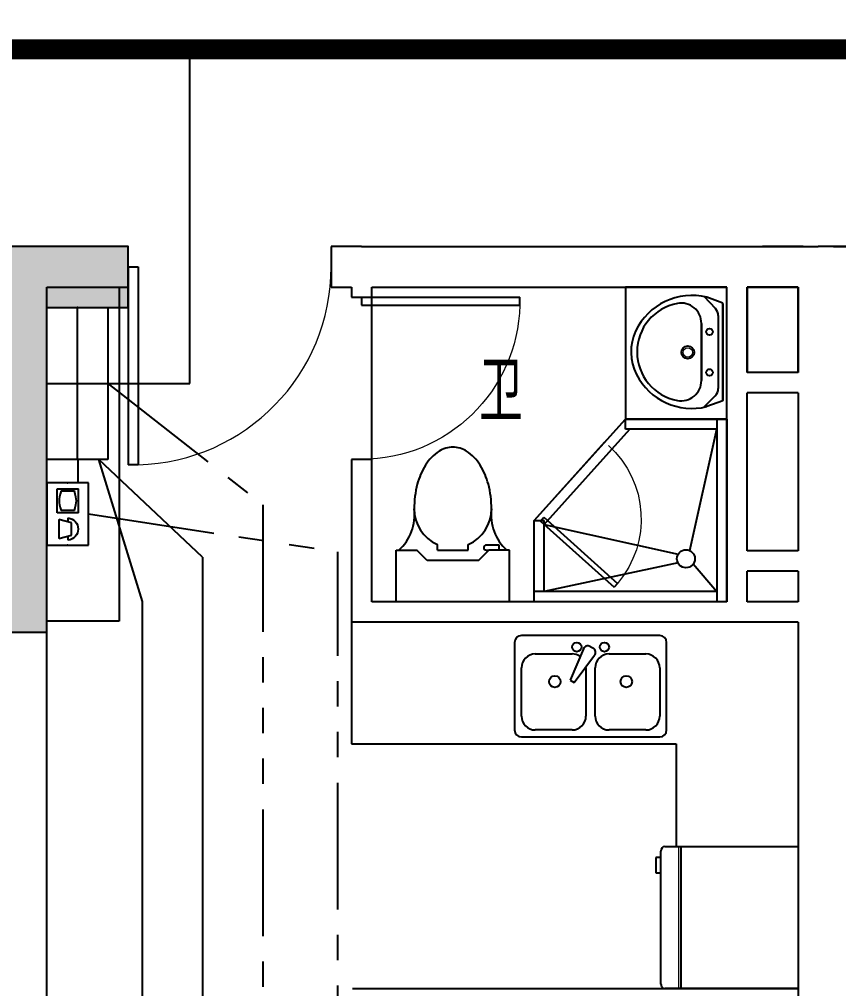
# Model space of a CAD drawing. Extents: x -41969 to 449372, y 65390 to 759577.
# Drawn here: x 334670 to 338705, y 714575 to 719352 of the extents above; entities that cross this region are included whole.
import ezdxf
from ezdxf.enums import TextEntityAlignment as Align

# ---------------------------------------------------------------- set-up
doc = ezdxf.new("R2010")
doc.units = 0
doc.header["$LTSCALE"] = 1000
doc.header["$MEASUREMENT"] = 0
for name, pattern in [('DASHDOT', [1, 0.5, -0.25, 0, -0.25]), ('PHANTOM2', [1.25, 0.625, -0.125, 0.125, -0.125, 0.125, -0.125]), ('PHANTOM3', [1.5, 0.625, -0.125, 0.125, -0.125, 0.125, -0.125, 0.125, -0.125])]:
    doc.linetypes.add(name, pattern=pattern)
for name, color, linetype in [('0-桥架', 120, 'Continuous'), ('EQUIP-箱柜', 241, 'Continuous'), ('EQUIP-通讯', 241, 'Continuous'), ('IN-door', 2, 'Continuous'), ('jg新结构柱', 9, 'Continuous'), ('TEL_TEXT', 7, 'Continuous'), ('WALL', 7, 'Continuous'), ('WIRE-照明', 120, 'Continuous'), ('装修家具', 8, 'Continuous')]:
    doc.layers.add(name, color=color, linetype=linetype)
doc.styles.add('_TCH_LABEL', font='COMPLEX', dxfattribs={"bigfont": 'GBCBIG'})
doc.styles.add('_TEL_DIM', font='SIMPLEX', dxfattribs={"width": 0.8, "height": 3.5, "bigfont": 'HZTXT'})
doc.styles.add('DIM_FONT', font='SIMPLEX', dxfattribs={"width": 0.7, "bigfont": 'GBCBIG'})
doc.styles.get("Standard").update_dxf_attribs({"font": 'gbenor.shx', "bigfont": 'gbcbig.shx'})
doc.linetypes.add('TV', pattern='A,2.8,-0.1,["TV",_TEL_DIM,S=0.07,R=0,X=0,Y=-0.1],-0.52', length=3.42)

# ---------------------------------------------------------------- blocks, each defined once
blk = doc.blocks.new('A$C65FF3140')
at = {"color": 8}
for p, q in [((-1744.5, -2200), (-1744.5, -3845.3)), ((1250, -2200), (750, -2200)), ((750, -2200), (750, -2850)), ((1250, -2850), (1250, -2200)), ((1193.4, -2305.8), (1138.9, -2247.7)), ((1229.5, -2278.6), (1150.9, -2249.1)), ((1229.5, -2759.3), (1229.5, -2278.6)), ((1229.5, -2281.4), (1229.5, -2758.2)), ((1207, -2340), (1207, -2700)), ((1124.2, -2660.1), (1124.2, -2378.2)), ((1124.2, -2378.2), (1124.2, -2660.1)), ((1192, -2735.6), (1134.3, -2792.4)), ((1229.5, -2759.3), (1150.9, -2788.7)), ((300.1, -3350), (750.1, -2850)), ((1250, -2850), (750, -2850)), ((750, -2900), (750, -2850)), ((750, -2850), (1250, -2850)), ((1200, -2849.8), (1200, -3750)), ((1250, -2849.8), (1200, -2849.8)), ((1250, -2849.8), (1250, -3750)), ((350.1, -3369.2), (772.3, -2900)), ((1200, -2900), (750, -2900)), ((1067.2, -3498.2), (1200, -2899.8)), ((647.3, -2964), (312.9, -3335.7)), ((300.1, -3750), (300.1, -3350)), ((300.1, -3350), (350.1, -3350)), ((350.1, -3700), (350.1, -3350)), ((350.1, -3369.2), (1009.7, -3515.8)), ((-176.6, -3496), (-176.6, -3467.4)), ((-24.2, -3496), (-24.2, -3467.4)), ((128.2, -3470.6), (64.7, -3470.6)), ((128.2, -3496), (128.2, -3470.6)), ((-379.8, -3496), (-278.2, -3496)), ((-379.8, -3750), (-379.8, -3496)), ((-227.4, -3546.8), (-278.2, -3496)), ((-176.6, -3496), (-24.2, -3496)), ((26.6, -3546.8), (77.4, -3496)), ((64.7, -3496), (77.4, -3496)), ((179, -3496), (77.4, -3496)), ((179, -3750), (179, -3496)), ((26.6, -3546.8), (-227.4, -3546.8)), ((1008.9, -3559), (350.1, -3700)), ((1084.1, -3563.7), (1200, -3700)), ((1200, -3700), (300.1, -3700)), ((300.1, -3750), (300.1, -3700)), ((179, -3750), (-379.8, -3750)), ((1250, -3750), (300.1, -3750)), ((1250, -3750), (1200, -3750)), ((-1744.5, -3845.3), (-2100, -3845.3)), ((-600.1, -3850), (-600.1, -4450)), ((-600.1, -4450), (1000, -4450)), ((1000, -4450), (1000, -4956.7)), ((943.7, -4956.7), (1600, -4956.7)), ((1025, -5656.7), (1025, -4956.7)), ((1600, -4956.7), (1600, -5656.7)), ((925, -5010.2), (900, -5010.2)), ((900, -5010.2), (900, -5085.5)), ((925, -5634.1), (925, -4979.3)), ((900, -5085.5), (925, -5085.5)), ((-595.1, -5656.7), (1600, -5656.7)), ((1600, -5656.7), (943.7, -5656.7))]:
    blk.add_line(p, q, dxfattribs=at)
at = {"color": 8, "extrusion": (0, 0, -1)}
for p, q in [((331.5, -3352.5), (348.2, -3333.9)), ((348.2, -3333.9), (710.6, -3660)), ((331.5, -3352.5), (693.8, -3678.6)), ((710.6, -3660), (693.8, -3678.6))]:
    blk.add_line(p, q, dxfattribs=at)
at = {"color": 8, "linetype": 'ByBlock'}
for p, q in [((918.8, -3916.7), (237.6, -3916.7)), ((203.5, -3950.8), (203.5, -4382.2)), ((952.9, -4382.2), (952.9, -3950.8)), ((305.7, -4007.6), (487.3, -4007.6)), ((543.3, -3982.1), (477.5, -4136.5)), ((575.9, -3970.4), (591.8, -3979.6)), ((669, -4007.6), (850.7, -4007.6)), ((497.2, -4147.8), (598, -4013.7)), ((237.6, -4314.1), (237.6, -4075.7)), ((555.5, -4076.6), (555.5, -4314.1)), ((600.9, -4314.1), (600.9, -4075.7)), ((918.8, -4075.7), (918.8, -4314.1)), ((477.5, -4136.5), (497.2, -4147.8)), ((487.3, -4382.2), (305.7, -4382.2)), ((850.7, -4382.2), (669, -4382.2)), ((237.6, -4416.3), (918.8, -4416.3))]:
    blk.add_line(p, q, dxfattribs=at)
at = {"color": 8, "lineweight": 13}
blk.add_line((1012.5, -5656.7), (1012.5, -4956.7), dxfattribs=at)
at = {"color": 8}
for centre, radius in [((1164.5, -2419.8), 16.3), ((1057, -2521.3), 31.6), ((1164.5, -2619.8), 16.3), ((1048, -3538.1), 44.3)]:
    blk.add_circle(centre, radius, dxfattribs=at)
at = {"color": 8, "lineweight": 13}
blk.add_circle((1057, -2521.3), 23, dxfattribs=at)
at = {"color": 8, "linetype": 'ByBlock'}
for centre, radius in [((510.1, -3973.5), 22.7), ((646.3, -3973.5), 22.7), ((402.2, -4143.8), 28.4), ((754.2, -4143.8), 28.4)]:
    blk.add_circle(centre, radius, dxfattribs=at)
at = {"color": 8}
for centre, radius, start, end in [((1077.6, -2547.4), 307.1, 76.1751, 154.7296), ((1050.5, -2519.1), 243.4, 100.5602, 259.4398), ((1024.2, -2378.2), 100, 360, 100.5602), ((1157, -2340), 50, 360, 43.181), ((1028, -2518.8), 250.2, 155.8071, 206.4628), ((1077.6, -2490.5), 307.1, 207.0639, 283.8249), ((1024.2, -2660.1), 100, 259.4398, 360), ((1157, -2700), 50, 314.5607, 360), ((-42.7, -3197.6), 227, 123.534, 147.9945), ((-100.4, -3110.4), 122.4, 90, 123.534), ((-100.4, -3110.4), 122.4, 56.4659, 89.9999), ((-158.2, -3197.6), 227, 32.0053, 56.4658), ((49.3, -3255.1), 335.5, 147.9945, 165.4857), ((-250.2, -3255.1), 335.5, 14.5142, 32.0053), ((195.1, -3292.8), 486, 165.4857, 179.9999), ((-395.9, -3292.8), 486, 360, 14.5142), ((-517.3, -3323.8), 228.5, 311.0889, 7.7988), ((-100.4, -3292.8), 190.5, 179.9999, 246.4217), ((-100.4, -3292.8), 190.5, 293.5781, 359.9999), ((316.4, -3323.8), 228.5, 172.201, 228.9109), ((64.7, -3483.3), 12.7, 89.9999, 269.9999)]:
    blk.add_arc(centre, radius, start, end, dxfattribs=at)
at = {"color": 8, "lineweight": 13, "extrusion": (0, 0, -1)}
blk.add_arc((-339.9, -3343.2), 487.5, 131.987, 220.5177, dxfattribs=at)
at = {"color": 8, "linetype": 'ByBlock'}
for centre, radius, start, end in [((237.6, -3950.8), 34.1, 90, 180), ((918.8, -3950.8), 34.1, 360, 90), ((305.7, -4075.7), 68.1, 90, 180), ((487.3, -4075.7), 68.1, 56.607, 90), ((564.6, -3990.1), 22.7, 60, 159.4623), ((580.4, -3999.2), 22.7, 320.5377, 60), ((669, -4075.7), 68.1, 90, 180), ((850.7, -4075.7), 68.1, 360, 90), ((305.7, -4314.1), 68.1, 180, 270), ((487.3, -4314.1), 68.1, 270, 360), ((669, -4314.1), 68.1, 180, 270), ((850.7, -4314.1), 68.1, 270, 360), ((237.6, -4382.2), 34.1, 180, 270), ((918.8, -4382.2), 34.1, 270, 360)]:
    blk.add_arc(centre, radius, start, end, dxfattribs=at)
at = {"color": 8}
for centre, start_param, end_param in [((943.7, -4979.3), 0, 1.570796), ((943.7, -5634.1), 1.570796, 3.141593)]:
    blk.add_ellipse(centre, major_axis=(0, 22.6), ratio=0.830219, start_param=start_param, end_param=end_param, dxfattribs=at)
at = {"color": 8, "ltscale": 1e-06, "style": 'DIM_FONT', "text_generation_flag": 4, "width": 0.8, "flags": 9}
for tag, p, rotation in [('YSIZE', (7913.6, 18100), 270), ('XSIZE', (7913.6, 18100), 270), ('YSIZE', (5350, 12479.8), 270.0001), ('XSIZE', (5350, 12479.8), 270.0001), ('YSIZE', (7913.6, 10300), 270), ('XSIZE', (7913.6, 10300), 270), ('YSIZE', (5350, 4679.8), 270.0001), ('XSIZE', (5350, 4679.8), 270.0001), ('YSIZE', (-4020.2, -3750), 180.0001), ('XSIZE', (-4020.2, -3750), 180.0001), ('YSIZE', (3779.8, -3750), 180.0001), ('XSIZE', (3779.8, -3750), 180.0001), ('YSIZE', (12500, -4413.7), 270.0001), ('XSIZE', (12500, -4413.7), 270.0001), ('XSIZE', (12451, -6050.4), 180), ('YSIZE', (12451, -6050.4), 180), ('YSIZE', (10569.5, -6235.4), 180), ('XSIZE', (10569.5, -6235.4), 180), ('XSIZE', (-6200, -6313.6), 180), ('YSIZE', (-6200, -6313.6), 180), ('XSIZE', (1600, -6313.6), 180), ('YSIZE', (1600, -6313.6), 180)]:
    blk.add_attdef(tag, p, '', height=0.5, rotation=rotation, dxfattribs=at)
at = {"color": 8, "style": 'DIM_FONT', "oblique": 0, "width": 0.8, "flags": 9}
for tag, p, rotation in [('YSIZE', (5516.7, 17078.2), 360), ('XSIZE', (5516.7, 17078.2), 360), ('YSIZE', (5516.7, 9278.2), 360), ('XSIZE', (5516.7, 9278.2), 360), ('YSIZE', (-7221.8, -3916.7), 270), ('YSIZE', (578.2, -3916.7), 270), ('XSIZE', (-7221.8, -3916.7), 270), ('XSIZE', (578.2, -3916.7), 270)]:
    blk.add_attdef(tag, p, '', height=0.413, rotation=rotation, dxfattribs=at)
at = {"color": 8, "ltscale": 1e-06, "style": 'DIM_FONT', "width": 0.8, "flags": 9}
for tag, p, rotation in [('YSIZE', (5350, 16101), 89.9999), ('XSIZE', (5350, 16101), 89.9999), ('XSIZE', (7913.6, 10500), 90), ('YSIZE', (7913.6, 10500), 90), ('YSIZE', (7913.6, 2700.1), 90), ('XSIZE', (7913.6, 2700.1), 90), ('YSIZE', (-16900, -4413.7), 269.9999), ('XSIZE', (-16900, -4413.7), 269.9999)]:
    blk.add_attdef(tag, p, '', height=0.5, rotation=rotation, dxfattribs=at)
at = {"color": 8, "style": 'DIM_FONT', "text_generation_flag": 4, "width": 0.8, "flags": 9}
for tag, p, rotation in [('YSIZE', (5516.7, 11521.8), 0), ('XSIZE', (5516.7, 11521.8), 0), ('YSIZE', (5516.7, 3721.8), 0), ('XSIZE', (5516.7, 3721.8), 0), ('YSIZE', (9342.9, -1535.9), 180), ('XSIZE', (9342.9, -1535.9), 180), ('YSIZE', (-4978.2, -3916.7), 270), ('YSIZE', (2821.8, -3916.7), 270), ('XSIZE', (-4978.2, -3916.7), 270), ('XSIZE', (2821.8, -3916.7), 270)]:
    blk.add_attdef(tag, p, '', height=0.413, rotation=rotation, dxfattribs=at)
at = {"color": 8, "ltscale": 1e-06, "style": 'DIM_FONT', "oblique": 0, "width": 0.8, "flags": 9}
for tag, p, rotation in [('YSIZE', (5350, 8320.2), 89.9999), ('XSIZE', (5350, 8320.2), 89.9999), ('YSIZE', (-8179.8, -3750), 359.9999), ('XSIZE', (-8179.8, -3750), 359.9999), ('YSIZE', (-379.8, -3750), 359.9999), ('XSIZE', (-379.8, -3750), 359.9999)]:
    blk.add_attdef(tag, p, '', height=0.5, rotation=rotation, dxfattribs=at)
at = {"color": 8, "text_generation_flag": 4, "flags": 9}
for tag, p, height, width in [('YSIZE', (-14000.3, -1399.1), 0.666, 0.834261), ('XSIZE', (-14000.3, -1399.1), 0.666, 0.834261), ('YSIZE', (-10846.1, -3267.1), 0.5, 0.8), ('XSIZE', (-10846.1, -3267.1), 0.5, 0.8)]:
    blk.add_attdef(tag, p, '', height=height, rotation=180, dxfattribs=dict(at, width=width))
at = {"color": 8, "flags": 9}
for tag, p, height, width in [('YSIZE', (9600.3, -1399.1), 0.666, 0.834261), ('XSIZE', (9600.3, -1399.1), 0.666, 0.834261), ('YSIZE', (6446.1, -3267.1), 0.5, 0.8), ('XSIZE', (6446.1, -3267.1), 0.5, 0.8)]:
    blk.add_attdef(tag, p, '', height=height, dxfattribs=dict(at, width=width))
at = {"color": 8, "style": 'DIM_FONT', "width": 0.8, "flags": 9}
for tag in ['YSIZE', 'XSIZE']:
    blk.add_attdef(tag, (-13742.9, -1535.9), '', height=0.413, dxfattribs=at)
at = {"color": 8, "flags": 9}
for tag, p in [('YSIZE', (5880.4, -5584.1)), ('XSIZE', (5880.4, -5584.1)), ('YSIZE', (5880.4, -5584.1)), ('XSIZE', (5880.4, -5584.1)), ('YSIZE', (9400, -8940.7)), ('XSIZE', (9400, -8940.7))]:
    blk.add_attdef(tag, p, '', height=0.5, dxfattribs=at)
at = {"color": 8, "ltscale": 1e-06, "style": 'DIM_FONT', "width": 0.8, "flags": 9}
for tag, p in [('YSIZE', (-16900, -6050.4)), ('XSIZE', (-16900, -6050.4)), ('YSIZE', (-14969.5, -6235.4)), ('XSIZE', (-14969.5, -6235.4)), ('YSIZE', (-6000, -6313.6)), ('XSIZE', (-6000, -6313.6)), ('YSIZE', (1800, -6313.6)), ('XSIZE', (1800, -6313.6))]:
    blk.add_attdef(tag, p, '', height=0.5, dxfattribs=at)
at = {"color": 8, "text_generation_flag": 4, "flags": 9}
for tag, p in [('YSIZE', (-10280.4, -6139.1)), ('XSIZE', (-10280.4, -6139.1)), ('YSIZE', (-13800, -9000.4)), ('XSIZE', (-13800, -9000.4))]:
    blk.add_attdef(tag, p, '', height=0.5, rotation=180, dxfattribs=at)
blk = doc.blocks.new('sdarw52y5fghg')
at = {"layer": 'jg新结构柱'}
h = blk.add_hatch(color=256, dxfattribs=at)
h.dxf.hatch_style = 1
h.paths.add_polyline_path([(16257.6, -2243070.7), (16257.6, -2242470.7), (16507.6, -2242470.7), (16507.6, -2242820.7), (17907.6, -2242820.7), (17907.6, -2243070.7)])
h.paths.add_polyline_path([(24257.6, -2243070.7), (23728.4, -2243070.7), (23728.4, -2242870.7), (24057.6, -2242870.7), (24057.6, -2240670.7), (24257.6, -2240670.7)])
h.paths.add_polyline_path([(14257.6, -2235370.7), (16457.6, -2235370.7), (16457.6, -2235570.7), (14457.6, -2235570.7), (14457.6, -2237020.7), (14257.6, -2237020.7)])
h.paths.add_polyline_path([(26057.6, -2240370.7), (26057.6, -2239770.7), (26257.6, -2239770.7), (26257.6, -2240170.7), (28157.6, -2240170.7), (28157.6, -2240370.7)])
h.paths.add_polyline_path([(33757.6, -2240370.7), (33757.6, -2239770.7), (33557.6, -2239770.7), (33557.6, -2240170.7), (32107.6, -2240170.7), (32107.6, -2240370.7)])
h.paths.add_polyline_path([(33757.6, -2224570.7), (33757.6, -2225170.7), (33557.6, -2225170.7), (33557.6, -2224770.7), (32107.6, -2224770.7), (32107.6, -2224570.7)])
h.paths.add_polyline_path([(26057.6, -2224570.7), (26057.6, -2225170.7), (26257.6, -2225170.7), (26257.6, -2224770.7), (27707.6, -2224770.7), (27707.6, -2224570.7)])
h.paths.add_polyline_path([(27707.6, -2232370.7), (27707.6, -2232570.7), (26357.6, -2232570.7), (26357.6, -2233170.7), (26057.6, -2233170.7), (26057.6, -2231770.7), (26357.6, -2231770.7), (26357.6, -2232370.7)])
h.paths.add_polyline_path([(32107.6, -2232370.7), (32107.6, -2232570.7), (33457.6, -2232570.7), (33457.6, -2233170.7), (33757.6, -2233170.7), (33757.6, -2231770.7), (33457.6, -2231770.7), (33457.6, -2232370.7)])
h.paths.add_polyline_path([(35157.6, -2242871.1), (34557.6, -2242871.1), (34557.6, -2243071.1), (34957.6, -2243071.1), (34957.6, -2244521.1), (35157.6, -2244521.1)])
h.paths.add_polyline_path([(32057.6, -2244520.7), (31857.6, -2244520.7), (31857.6, -2243070.7), (31457.6, -2243070.7), (31457.6, -2242870.7), (32457.6, -2242870.7), (32457.6, -2243070.7), (32057.6, -2243070.7)])
h.paths.add_polyline_path([(34957.6, -2251870.7), (35157.6, -2251870.7), (35157.6, -2251670.7), (35157.6, -2250220.7), (34957.6, -2250220.7)])
h.paths.add_polyline_path([(14457.6, -2243070.3), (13857.6, -2243070.3), (13857.6, -2242870.3), (14257.6, -2242870.3), (14257.6, -2241420.3), (14457.6, -2241420.3)])
h.paths.add_polyline_path([(5357.6, -2242870.7), (5957.6, -2242870.7), (5957.6, -2243070.7), (5557.6, -2243070.7), (5557.6, -2244520.7), (5357.6, -2244520.7)])
h.paths.add_polyline_path([(8457.6, -2244520.3), (8657.6, -2244520.3), (8657.6, -2243070.3), (9057.6, -2243070.3), (9057.6, -2242870.3), (8057.6, -2242870.3), (8057.6, -2243070.3), (8457.6, -2243070.3)])
h.paths.add_polyline_path([(28157.6, -2244870.7), (27957.6, -2244870.7), (27957.6, -2245070.7), (27957.6, -2247120.7), (28157.6, -2247120.7)])
h.paths.add_polyline_path([(12357.6, -2244870.7), (12557.6, -2244870.7), (12557.6, -2245070.7), (12557.6, -2247120.7), (12357.6, -2247120.7)])
h.paths.add_polyline_path([(20157.6, -2246770.3), (20357.6, -2246770.3), (20357.6, -2245170.3), (20757.6, -2245170.3), (20757.6, -2244870.3), (19757.6, -2244870.3), (19757.6, -2245170.3), (20157.6, -2245170.3)])
h.paths.add_polyline_path([(5557.6, -2251870.7), (5357.6, -2251870.7), (5357.6, -2251670.7), (5357.6, -2250220.7), (5557.6, -2250220.7)])
h.paths.add_polyline_path([(32057.6, -2250920.7), (31857.6, -2250920.7), (31857.6, -2252370.7), (31457.6, -2252370.7), (31457.6, -2252570.7), (32457.6, -2252570.7), (32457.6, -2252370.7), (32057.6, -2252370.7)])
h.paths.add_polyline_path([(28157.6, -2250920.7), (27957.6, -2250920.7), (27957.6, -2252370.7), (27557.6, -2252370.7), (27557.6, -2252570.7), (28557.6, -2252570.7), (28557.6, -2252370.7), (28157.6, -2252370.7)])
h.paths.add_polyline_path([(20357.6, -2250920.7), (20157.6, -2250920.7), (20157.6, -2252270.7), (19557.6, -2252270.7), (19557.6, -2252570.7), (20957.6, -2252570.7), (20957.6, -2252270.7), (20357.6, -2252270.7)])
h.paths.add_polyline_path([(12557.6, -2250920.7), (12357.6, -2250920.7), (12357.6, -2252370.7), (11957.6, -2252370.7), (11957.6, -2252570.7), (12957.6, -2252570.7), (12957.6, -2252370.7), (12557.6, -2252370.7)])
h.paths.add_polyline_path([(8657.6, -2250920.7), (8457.6, -2250920.7), (8457.6, -2252370.7), (8057.6, -2252370.7), (8057.6, -2252570.7), (9057.6, -2252570.7), (9057.6, -2252370.7), (8657.6, -2252370.7)])
h.paths.add_polyline_path([(23657.6, -2235570.7), (24057.6, -2235570.7), (24057.6, -2236770.7), (24257.6, -2236770.7), (24257.6, -2235370.7), (23657.6, -2235370.7)])
h.paths.add_polyline_path([(22657.6, -2235570.7), (22657.6, -2235370.7), (21957.6, -2235370.7), (21957.6, -2235570.7)])
blk.add_lwpolyline([(20157.6, -2246770.3), (20357.6, -2246770.3), (20357.6, -2245170.3), (20757.6, -2245170.3), (20757.6, -2244870.3), (19757.6, -2244870.3), (19757.6, -2245170.3), (20157.6, -2245170.3)], close=True, dxfattribs=at)
blk = doc.blocks.new('$DorLib2D$00000001')
for p, q in [((0.45, 0.975), (0.5, 0.975)), ((0.45, 0), (0.45, 0.975)), ((0.5, 0), (0.5, 0.975)), ((0.5, 0), (0.45, 0))]:
    blk.add_line(p, q)
at = {"lineweight": 13}
blk.add_arc((0.475, 0), 0.975, 91.4693, 180, dxfattribs=at)
blk = doc.blocks.new('$equip$00001423')
for p, q in [((0.75, 0.6), (-0.75, 0.6)), ((-0.75, 0.6), (-0.75, 0)), ((0, 0), (0, 0.6)), ((0.75, 0), (0.75, 0.6)), ((-0.75, 0.3), (0.75, 0.3)), ((-0.75, 0), (0.75, 0))]:
    blk.add_line(p, q)
for p in [(0, 0.6), (-0.75, 0.3), (0.75, 0.3), (0, 0)]:
    blk.add_point(p)
at = {"style": '_TCH_LABEL', "flags": 9}
blk.add_attdef('A', (0, 0), '', height=0.00002, dxfattribs=at)
blk = doc.blocks.new('$equip$00001887')
at = {"color": 0, "linetype": 'Continuous'}
for p, q in [((-0.75, 0.5), (0.75, 0.5)), ((-0.75, -0.5), (-0.75, 0.5)), ((0.75, 0.5), (0.75, -0.5)), ((0.027, 0.263), (0.027, -0.256)), ((0.027, 0.263), (0.61, 0.263)), ((0.61, -0.256), (0.61, 0.263)), ((-0.631, 0.015), (-0.533, 0.015)), ((-0.59, -0.215), (-0.51, 0.09)), ((-0.51, 0.09), (-0.51, 0.09)), ((-0.51, 0.09), (-0.215, 0.09)), ((-0.215, 0.09), (-0.135, -0.215)), ((-0.193, 0.015), (-0.095, 0.015)), ((0.081, 0.166), (0.16, 0.185)), ((0.081, 0.166), (0.081, -0.159)), ((0.16, 0.185), (0.222, 0.199)), ((0.222, 0.199), (0.273, 0.207)), ((0.273, 0.207), (0.319, 0.21)), ((0.319, 0.21), (0.364, 0.207)), ((0.364, 0.207), (0.415, 0.199)), ((0.415, 0.199), (0.477, 0.185)), ((0.477, 0.185), (0.556, 0.166)), ((0.556, -0.159), (0.556, 0.166)), ((-0.135, -0.215), (-0.59, -0.215)), ((0.16, -0.179), (0.081, -0.159)), ((0.222, -0.193), (0.16, -0.179)), ((0.273, -0.201), (0.222, -0.193)), ((0.319, -0.204), (0.273, -0.201)), ((0.364, -0.201), (0.319, -0.204)), ((0.415, -0.193), (0.364, -0.201)), ((0.477, -0.179), (0.415, -0.193)), ((0.556, -0.159), (0.477, -0.179)), ((0.027, -0.256), (0.61, -0.256)), ((0.75, -0.5), (-0.75, -0.5))]:
    blk.add_line(p, q, dxfattribs=at)
blk.add_arc((-0.363, -0.017), 0.27, 6.9897, 173.0103, dxfattribs=at)
for p in [(0, 0.5), (-0.75, 0), (0.75, 0), (0, -0.5)]:
    blk.add_point(p)
at = {"layer": 'TEL_TEXT', "style": '_TEL_DIM', "flags": 1}
blk.add_attdef('A', text='', height=0.00002, dxfattribs=at).set_placement((0, 0), align=Align.MIDDLE_CENTER)

msp = doc.modelspace()

# ---------------------------------------------------------------- linework, layer by layer
at = {"layer": '0-桥架', "const_width": 100}
msp.add_lwpolyline([(327925.9, 719204.4), (339657.1, 719204.4)], dxfattribs=at)
at = {"layer": 'IN-door'}
msp.add_line((336405.1, 717183.6), (336405.1, 717983.6), dxfattribs=at)
at = {"layer": 'WALL'}
for p, q in [((334705.2, 718232.2), (334205.2, 718232.2)), ((335205.2, 718232.2), (334705.2, 718232.2)), ((335205.2, 718032.2), (335205.2, 718232.2)), ((336355.2, 718232.2), (336205.2, 718232.2)), ((336205.2, 718232.2), (336205.2, 718032.2)), ((336355.2, 718232.2), (338205.2, 718232.2)), ((338205.2, 718232.2), (338605.2, 718232.2)), ((338330.1, 718232.2), (338330.1, 718232.2)), ((338480.1, 718232.2), (338480.1, 718232.2)), ((338480.1, 718232.2), (338480.1, 718232.2)), ((339005.2, 718232.2), (338605.2, 718232.2)), ((334805.2, 718032.2), (335205.2, 718032.2)), ((334805.2, 710732.2), (334805.2, 718032.2)), ((336205.2, 718032.2), (336305.1, 718032.2)), ((336305.1, 718032.2), (336305.1, 717983.6)), ((336405.1, 717983.6), (336405.1, 718032.2)), ((336405.1, 718032.2), (338155.2, 718032.2)), ((338155.2, 717562.2), (338155.2, 718032.2)), ((338255.2, 718032.2), (338255.2, 717612.2)), ((338505.1, 718032.2), (338255.2, 718032.2)), ((338255.2, 718032.2), (338280.2, 718032.2)), ((338255.2, 717612.2), (338255.2, 718032.2)), ((338255.2, 718032.2), (338505.2, 718032.2)), ((338505.1, 718032.2), (338480.1, 718032.2)), ((338505.1, 718032.2), (338480.1, 718032.2)), ((338505.1, 718032.2), (338505.1, 717612.2)), ((338505.1, 718032.2), (338505.1, 717612.2)), ((338505.2, 718032.2), (338505.2, 717612.2)), ((336305.1, 717983.6), (336405.1, 717983.6)), ((338505.2, 717612.2), (338255.2, 717612.2)), ((338155.2, 716682.2), (338155.2, 717562.2)), ((338505.2, 717512.2), (338255.2, 717512.2)), ((338255.2, 716732.2), (338255.2, 717512.2)), ((338505.2, 717512.2), (338505.2, 716732.2)), ((336405.1, 717183.6), (336305.1, 717183.6)), ((336305.1, 717183.6), (336305.1, 716382.2)), ((336405.1, 716482.2), (336405.1, 717183.6)), ((338505.2, 716732.2), (338255.2, 716732.2)), ((338155.2, 716482.2), (338155.2, 716682.2)), ((338255.2, 716482.2), (338255.2, 716632.2)), ((338505.2, 716632.2), (338255.2, 716632.2)), ((338505.2, 716632.2), (338505.2, 716482.2)), ((338155.2, 716482.2), (336405.1, 716482.2)), ((338505.2, 716482.2), (338255.2, 716482.2)), ((338205.2, 716382.2), (336305.1, 716382.2)), ((338505.2, 716382.2), (338205.2, 716382.2)), ((338505.2, 716382.2), (338505.2, 710732.2))]:
    msp.add_line(p, q, dxfattribs=at)
for points in [[(338530.1, 718232.2), (338330.1, 718232.2)], [(338530.1, 718232.2), (338330.1, 718232.2)], [(338680.3, 718232.2), (338880.3, 718232.2)], [(338680.3, 718232.2), (338880.3, 718232.2)]]:
    msp.add_lwpolyline(points, dxfattribs=at)
at = {"layer": 'WIRE-照明', "linetype": 'Continuous'}
for p, q in [((335508.8, 717557.6), (335508.8, 719204.4)), ((335105.2, 717557.6), (335246.1, 717557.6)), ((335105.2, 717557.6), (335508.8, 717557.6)), ((335570.8, 716702), (335061, 717182.6)), ((335570.8, 716702), (335570.8, 712216.1))]:
    msp.add_line(p, q, dxfattribs=at)
at = {"layer": 'WIRE-照明', "linetype": 'PHANTOM3'}
for p, q in [((335105.2, 717557.6), (335869.4, 716958.9)), ((335869.4, 716958.9), (335869.4, 711448.3))]:
    msp.add_line(p, q, dxfattribs=at)
at = {"layer": 'WIRE-照明', "linetype": 'DASHDOT', "ltscale": 0.3}
msp.add_line((334958.4, 717067.6), (334958.4, 717182.6), dxfattribs=at)
at = {"layer": 'WIRE-照明', "linetype": 'TV', "ltscale": 0.5}
for p, q in [((335275.9, 716482.5), (335061, 717182.6)), ((335275.9, 713278.4), (335275.9, 716482.5))]:
    msp.add_line(p, q, dxfattribs=at)
at = {"layer": 'WIRE-照明', "linetype": 'PHANTOM2'}
for p in [(335009.3, 716914.6), (336237.5, 711215.4)]:
    msp.add_line(p, (336237.5, 716728), dxfattribs=at)

# ---------------------------------------------------------------- block references
at = {"layer": 'EQUIP-箱柜', "xscale": -500, "yscale": 500, "zscale": 500, "rotation": 270}
msp.add_blockref('$equip$00001423', (334805.2, 717557.6), dxfattribs=at)
at = {"layer": 'EQUIP-通讯', "xscale": -204.1200000001118, "yscale": 204.1200000001118, "zscale": 204.1199999999893, "rotation": 270}
msp.add_blockref('$equip$00001887', (334907.2, 716914.6), dxfattribs=at)
at = {"layer": 'IN-door'}
for p, xscale, yscale, zscale, rotation in [((335705.2, 718132.2), 1000, 1000, 200, 180.000000063953), ((336355.1, 717583.6), -800, 800, 100.0000000309519, 269.9999999234741)]:
    msp.add_blockref('$DorLib2D$00000001', p, dxfattribs=dict(at, xscale=xscale, yscale=yscale, zscale=zscale, rotation=rotation))
at = {"layer": 'jg新结构柱'}
msp.add_blockref('sdarw52y5fghg', (314447.6, 2963102.9), dxfattribs=at)
at = {"layer": '装修家具'}
msp.add_blockref('A$C65FF3140', (336905.2, 720232.2), dxfattribs=at)

# ---------------------------------------------------------------- texts
at = {"color": 9}
msp.add_text('卫', height=300, dxfattribs=at).set_placement((336934.1, 717369))

doc.saveas('drawing.dxf')
